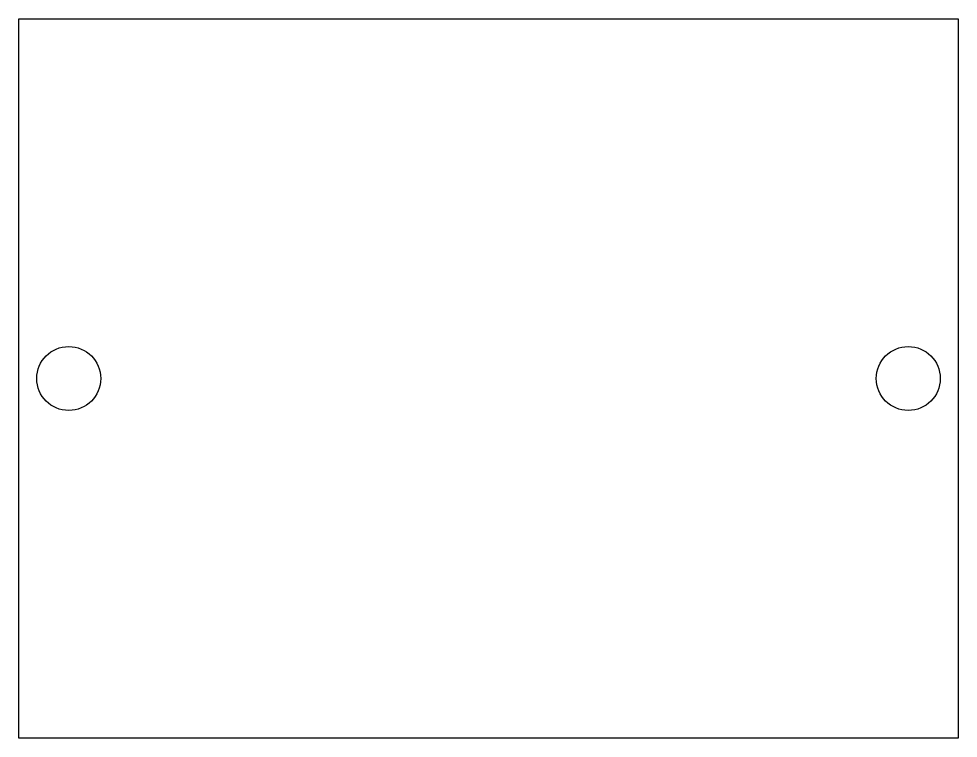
# Model space of a CAD drawing. Header units: millimetres. Extents: x 511.8 to 558.8, y 219.6 to 255.6.
import ezdxf

# ---------------------------------------------------------------- set-up
doc = ezdxf.new("R2010")
doc.units = ezdxf.units.MM

msp = doc.modelspace()

# ---------------------------------------------------------------- linework, layer by layer
msp.add_lwpolyline([(511.816, 255.598), (558.816, 255.598), (558.816, 219.598), (511.816, 219.598)], close=True)
for centre in [(514.316, 237.598), (556.316, 237.598)]:
    msp.add_circle(centre, 1.6)

doc.saveas('drawing.dxf')
